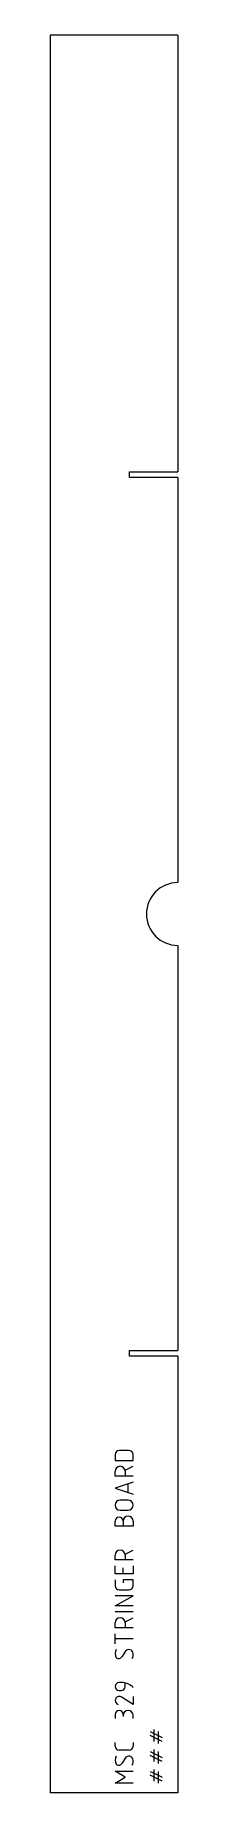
# Model space of a CAD drawing. Header units: millimetres. Extents: x -21 to 50, y -980 to 0.
import ezdxf

# ---------------------------------------------------------------- set-up
doc = ezdxf.new("R2010")
doc.units = ezdxf.units.MM
doc.layers.add('IV_MARK_SURFACE', color=2, linetype='Continuous', lineweight=5)
doc.layers.add('IV_OUTER_PROFILE', color=7, linetype='Continuous', lineweight=5)

msp = doc.modelspace()

# ---------------------------------------------------------------- linework, layer by layer
at = {"layer": 'IV_MARK_SURFACE'}
for p, q in [((15.31, -791.28), (15.31, -794.61)), ((23.08, -789.06), (17.53, -789.06)), ((25.31, -794.61), (25.31, -791.28)), ((15.31, -794.61), (25.31, -794.61)), ((15.31, -803.5), (15.31, -800.73)), ((20.86, -803.5), (15.31, -803.5)), ((20.86, -800.17), (25.31, -797.95)), ((20.86, -800.73), (20.86, -803.5)), ((25.31, -803.5), (20.86, -803.5)), ((25.31, -806.84), (15.31, -810.17)), ((15.31, -810.17), (25.31, -813.5)), ((22.53, -812.39), (22.53, -807.95)), ((22.53, -816.84), (18.08, -816.84)), ((18.08, -822.39), (22.53, -822.39)), ((15.31, -831.28), (15.31, -828.5)), ((19.75, -831.28), (15.31, -831.28)), ((19.75, -828.5), (19.75, -831.28)), ((25.31, -831.28), (19.75, -831.28)), ((25.31, -828.5), (25.31, -831.28)), ((15.31, -850.17), (15.31, -847.39)), ((20.86, -850.17), (15.31, -850.17)), ((20.86, -846.84), (25.31, -844.61)), ((20.86, -847.39), (20.86, -850.17)), ((25.31, -850.17), (20.86, -850.17)), ((15.31, -857.95), (15.31, -853.5)), ((19.75, -857.95), (15.31, -857.95)), ((15.31, -861.28), (15.31, -864.61)), ((19.75, -857.95), (19.75, -854.61)), ((25.31, -857.95), (19.75, -857.95)), ((25.31, -861.28), (19.75, -861.28)), ((19.75, -861.28), (19.75, -862.95)), ((25.31, -853.5), (25.31, -857.95)), ((25.31, -864.61), (25.31, -861.28)), ((15.31, -875.73), (25.31, -870.17)), ((25.31, -870.17), (15.31, -870.17)), ((17.53, -866.84), (23.08, -866.84)), ((25.31, -875.73), (15.31, -875.73)), ((25.31, -879.06), (15.31, -879.06)), ((15.31, -887.95), (15.31, -885.17)), ((20.86, -887.95), (15.31, -887.95)), ((15.31, -894.06), (15.31, -891.28)), ((20.86, -884.61), (25.31, -882.39)), ((20.86, -885.17), (20.86, -887.95)), ((25.31, -887.95), (20.86, -887.95)), ((25.31, -894.06), (15.31, -894.06)), ((15.31, -896.84), (15.31, -894.06)), ((20.86, -901.28), (19.2, -904.06)), ((19.75, -918.5), (17.53, -918.5)), ((20.86, -920.73), (20.86, -919.06)), ((17.53, -922.95), (18.64, -922.95)), ((25.31, -930.73), (19.2, -926.84)), ((25.31, -926.28), (25.31, -930.73)), ((15.31, -936.28), (15.31, -938.5)), ((19.75, -936.84), (19.75, -937.39)), ((25.31, -938.5), (25.31, -936.84)), ((34.85, -945.79), (37.08, -946.9)), ((37.08, -949.12), (34.85, -948.01)), ((37.08, -946.9), (37.08, -944.68)), ((37.08, -946.9), (39.3, -948.01)), ((37.08, -949.12), (37.08, -946.9)), ((39.3, -950.23), (37.08, -949.12)), ((37.08, -951.34), (37.08, -949.12)), ((39.3, -945.79), (39.3, -948.01)), ((39.3, -948.01), (39.3, -950.23)), ((39.3, -948.01), (41.52, -949.12)), ((41.52, -951.34), (39.3, -950.23)), ((39.3, -950.23), (39.3, -952.46)), ((15.31, -954.06), (15.31, -951.84)), ((23.08, -956.28), (17.53, -956.28)), ((25.31, -951.84), (25.31, -954.06)), ((34.85, -956.9), (37.08, -958.01)), ((37.08, -960.23), (34.85, -959.12)), ((37.08, -958.01), (37.08, -955.79)), ((37.08, -958.01), (39.3, -959.12)), ((37.08, -960.23), (37.08, -958.01)), ((39.3, -961.34), (37.08, -960.23)), ((37.08, -962.46), (37.08, -960.23)), ((39.3, -956.9), (39.3, -959.12)), ((39.3, -959.12), (39.3, -961.34)), ((39.3, -959.12), (41.52, -960.23)), ((20.86, -971.28), (15.31, -967.95)), ((15.31, -967.95), (25.31, -967.95)), ((20.86, -960.73), (19.2, -963.5)), ((34.85, -968.01), (37.08, -969.12)), ((37.08, -969.12), (37.08, -966.9)), ((37.08, -969.12), (39.3, -970.23)), ((37.08, -971.34), (37.08, -969.12)), ((41.52, -962.46), (39.3, -961.34)), ((39.3, -961.34), (39.3, -963.57)), ((39.3, -968.01), (39.3, -970.23)), ((15.31, -974.61), (20.86, -971.28)), ((25.31, -974.61), (15.31, -974.61)), ((37.08, -971.34), (34.85, -970.23)), ((39.3, -972.46), (37.08, -971.34)), ((37.08, -973.57), (37.08, -971.34)), ((39.3, -970.23), (39.3, -972.46)), ((39.3, -970.23), (41.52, -971.34)), ((41.52, -973.57), (39.3, -972.46)), ((39.3, -972.46), (39.3, -974.68))]:
    msp.add_line(p, q, dxfattribs=at)
for centre, radius, start, end in [((17.53, -791.28), 2.22, 90, 180), ((23.08, -791.28), 2.22, 0, 90), ((18.08, -800.73), 2.78, 0, 180), ((18.08, -819.61), 2.78, 90, 270), ((22.53, -819.61), 2.78, 270, 90), ((17.53, -828.5), 2.22, 0, 180), ((22.53, -828.5), 2.78, 0, 180), ((18.08, -847.39), 2.78, 0, 180), ((17.53, -864.61), 2.22, 180, 270), ((23.08, -864.61), 2.22, 270, 0), ((18.08, -885.17), 2.78, 0, 180), ((19.99, -902.39), 4.69, 151.71531, 208.28469), ((22.92, -902.49), 2.39, 2.36847, 149.55905), ((17.29, -902.93), 2.21, 229.62628, 329.29837), ((21.64, -903.1), 3.74, 326.41745, 10.96269), ((17.53, -920.73), 2.22, 90, 270), ((18.64, -920.73), 2.22, 270, 0), ((18.82, -927.31), 8.86, 42.90467, 83.96523), ((17.63, -928.5), 2.32, 106.40471, 253.59529), ((17.41, -929.27), 3.02, 53.69114, 98.23638), ((17.53, -936.28), 2.22, 0, 180), ((22.53, -936.84), 2.78, 0, 180), ((19.99, -961.84), 4.69, 151.71531, 208.28469), ((17.53, -954.06), 2.22, 180, 270), ((22.92, -961.93), 2.39, 2.36847, 149.55905), ((23.08, -954.06), 2.22, 270, 0), ((17.29, -962.37), 2.21, 229.62628, 329.29837), ((21.64, -962.55), 3.74, 326.41745, 10.96269)]:
    msp.add_arc(centre, radius, start, end, dxfattribs=at)
at = {"layer": 'IV_OUTER_PROFILE'}
for p, q in [((50.25, 0), (-20.95, 0)), ((-20.95, 0), (-20.95, -980)), ((50.25, 0), (50.25, -243.4)), ((23.25, -243.4), (50.25, -243.4)), ((23.25, -246.6), (23.25, -243.4)), ((50.25, -246.6), (23.25, -246.6)), ((50.25, -246.6), (50.25, -472.5)), ((50.25, -507.5), (50.25, -733.4)), ((23.25, -733.4), (50.25, -733.4)), ((23.25, -736.6), (23.25, -733.4)), ((50.25, -736.6), (23.25, -736.6)), ((50.25, -736.6), (50.25, -980)), ((50.25, -980), (-20.95, -980))]:
    msp.add_line(p, q, dxfattribs=at)
msp.add_arc((50.25, -490), 17.5, 90, 270, dxfattribs=at)

doc.saveas('drawing.dxf')
